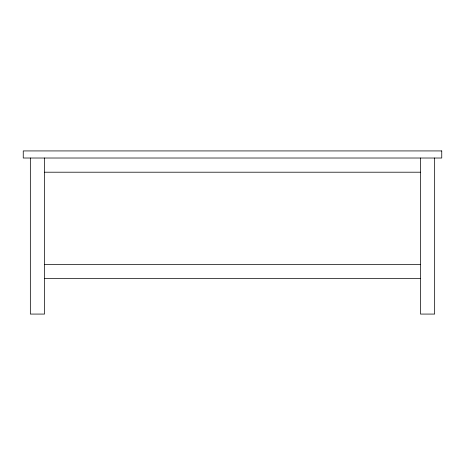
<?xml version="1.0" encoding="UTF-8"?>
<svg xmlns="http://www.w3.org/2000/svg" width="465" height="465" viewBox="0 0 465 465"><rect width="100%" height="100%" fill="white"/><g stroke="black" fill="none" stroke-linecap="round" stroke-linejoin="round"><path stroke-width="0.7" d="M44.53 172.207L420.47 172.207M44.53 264.422L420.47 264.422M44.53 278.605L420.47 278.605M434.659 158.019L434.659 314.073L420.47 314.073L420.47 158.019M44.53 158.019L44.53 314.073L30.341 314.073L30.341 158.019M441.75 150.927L23.25 150.927L23.25 158.019L441.75 158.019L441.75 150.927"/></g></svg>
